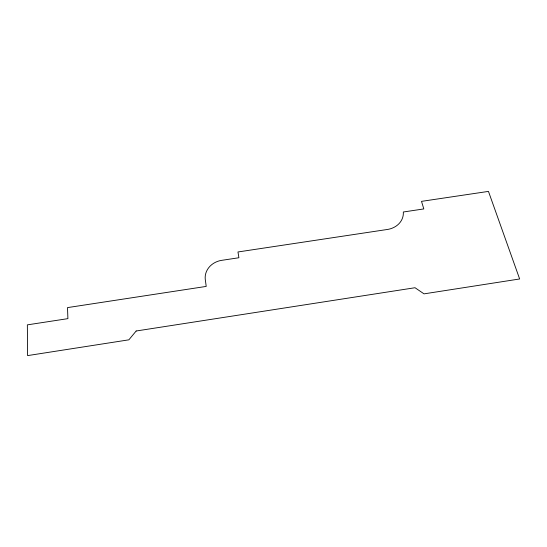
<?xml version="1.0" encoding="UTF-8"?>
<svg xmlns="http://www.w3.org/2000/svg" width="547" height="547" viewBox="0 0 547 547"><rect width="100%" height="100%" fill="white"/><g stroke="black" fill="none" stroke-linecap="round" stroke-linejoin="round"><path stroke-width="0.82" d="M136.176 330.997L128.86 339.831L27.596 355.605L27.35 324.863L67.903 318.641L67.507 307.605L206.212 286.416L205.228 279.066A18.988 16.82 -9.6 0 1 221.638 260.351L238.895 257.746L237.972 251.969L388.206 229.343A20.971 17.586 9.2 0 0 403.324 211.997L423.809 208.933L421.511 201.364L488.457 191.395L519.65 278.97L424.034 293.862L415.016 287.729L136.176 330.997"/></g></svg>
